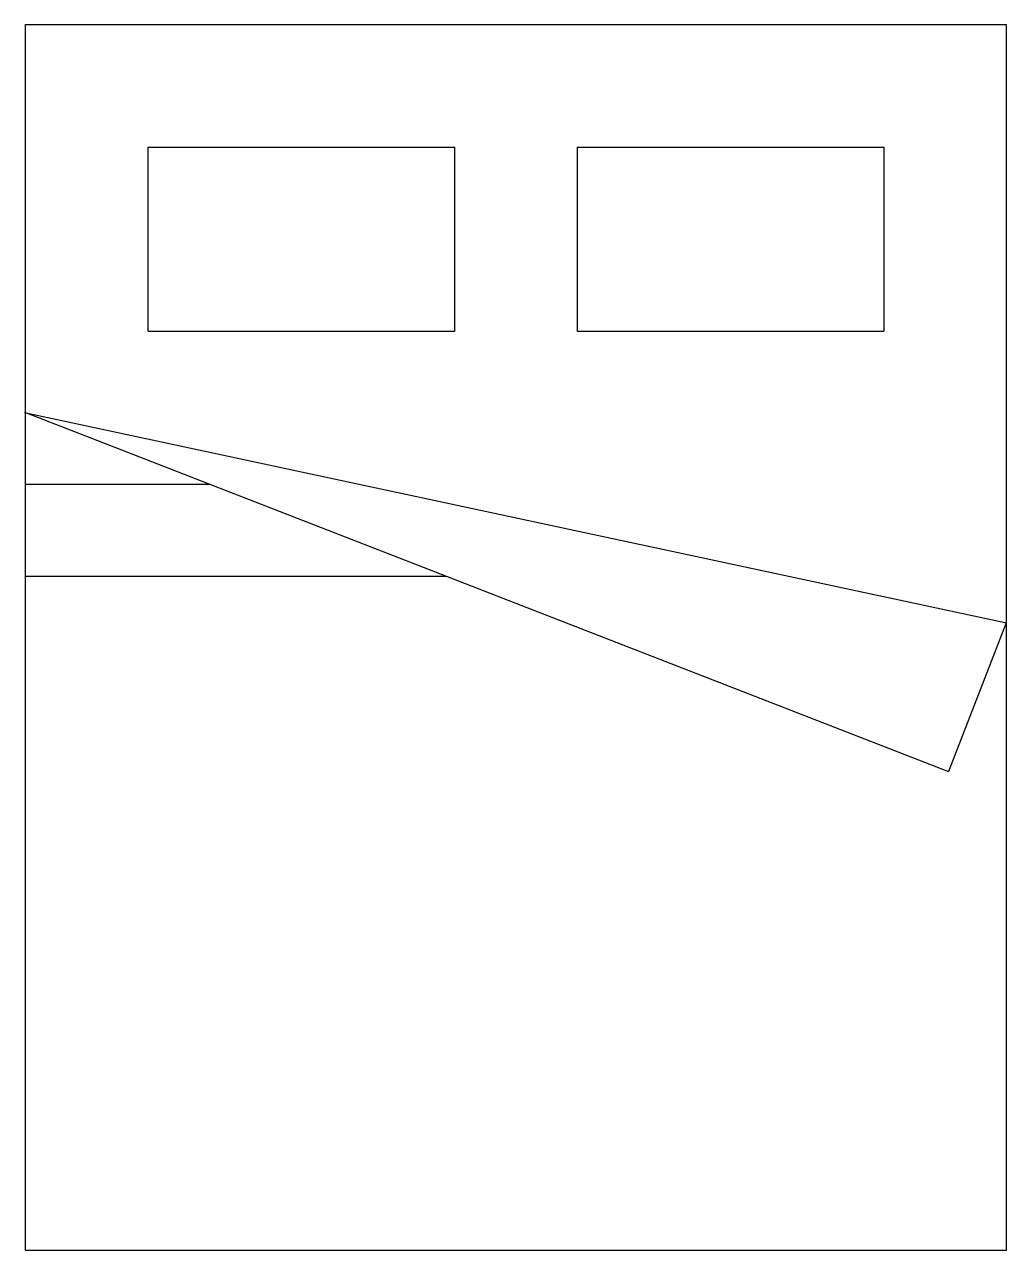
# Model space of a CAD drawing. Extents: x -1.6 to 0, y -2 to 0.
import ezdxf

# ---------------------------------------------------------------- set-up
doc = ezdxf.new("R2010")
doc.units = 0
doc.header["$MEASUREMENT"] = 0
doc.layers.get('0').update_dxf_attribs({"linetype": 'CONTINUOUS'})

msp = doc.modelspace()

# ---------------------------------------------------------------- linework, layer by layer
at = {"color": 0}
for p, q in [((-1.6, -2), (-1.6, 0)), ((-1.6, 0), (0, 0)), ((0, 0), (0, -2)), ((-1.4, -0.2), (-0.9, -0.2)), ((-0.7, -0.2), (-0.2, -0.2)), ((-1.4, -0.5), (-1.4, -0.2)), ((-0.9, -0.5), (-0.9, -0.2)), ((-0.7, -0.2), (-0.7, -0.5)), ((-0.2, -0.2), (-0.2, -0.5)), ((-1.4, -0.5), (-0.9, -0.5)), ((-0.7, -0.5), (-0.2, -0.5)), ((-1.6019, -0.6328), (0.0003, -0.9759)), ((-1.6, -0.6332), (-0.0944, -1.2187)), ((-1.6, -0.75), (-1.2997, -0.75)), ((-1.6, -0.9), (-0.914, -0.9)), ((0, -0.9759), (-0.0944, -1.2187)), ((0, -2), (-1.6, -2))]:
    msp.add_line(p, q, dxfattribs=at)

doc.saveas('drawing.dxf')
